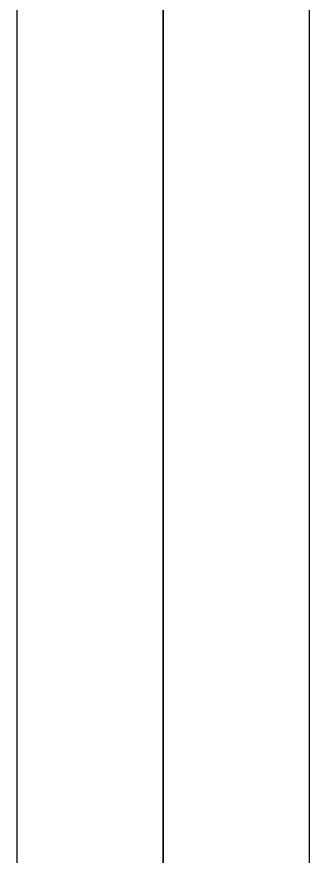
# Model space of a CAD drawing. Header units: millimetres. Extents: x 0 to 14700, y -398 to 10395.
# Drawn here: x 9235 to 9269, y 5376.8 to 5474.6 of the extents above; entities that cross this region are included whole.
import ezdxf

# ---------------------------------------------------------------- set-up
doc = ezdxf.new("R2010")
doc.units = ezdxf.units.MM
doc.header["$LTSCALE"] = 350
doc.linetypes.add('K', pattern=[2.5, 1.25, -0.25, 0.25, -0.25, 0.25, -0.25])
doc.layers.add('01', color=7, linetype='Continuous')
doc.layers.add('07', color=6, linetype='K')

# ---------------------------------------------------------------- blocks, each defined once
blk = doc.blocks.new('rtrtrt')
at = {"layer": '07', "color": 6, "linetype": 'K'}
for p, q in [((8099.72, 22091.479), (8099.72, 21480.317)), ((8099.72, 21871.603), (8099.72, 22075.508)), ((8082.72, 22064.45), (8082.72, 21550.45)), ((8116.72, 22064.45), (8116.72, 21550.45))]:
    blk.add_line(p, q, dxfattribs=at)
at = {"layer": '07', "color": 6, "linetype": 'K', "ltscale": 0.8}
blk.add_line((8099.72, 22053.111), (8099.72, 21182.042), dxfattribs=at)

msp = doc.modelspace()

# ---------------------------------------------------------------- block references
at = {"layer": '01'}
msp.add_blockref('rtrtrt', (1152.33, -16519.142), dxfattribs=at)

doc.saveas('drawing.dxf')
